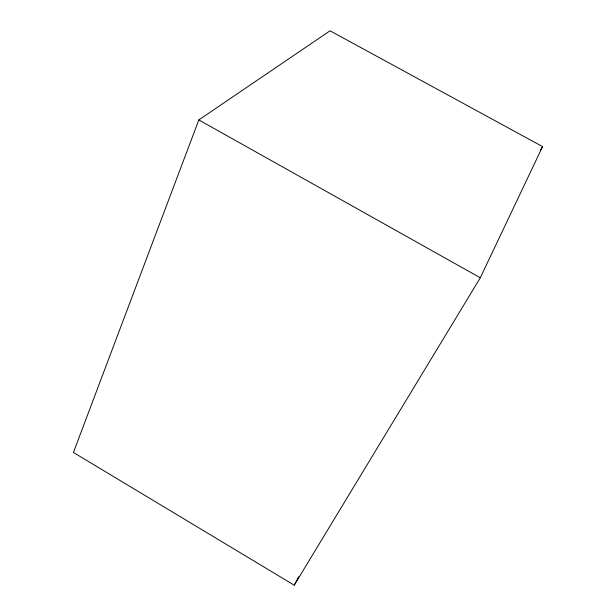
<?xml version="1.0" encoding="UTF-8"?>
<svg xmlns="http://www.w3.org/2000/svg" width="616" height="616" viewBox="0 0 616 616"><rect width="100%" height="100%" fill="white"/><g stroke="black" fill="none" stroke-linecap="round" stroke-linejoin="round"><path stroke-width="0.92" d="M198.822 119.928L73.427 452.467L294.24 585.2L480.295 277.77L542.573 146.6L330.037 30.8L198.822 119.928L480.295 277.77M294.24 585.2L298.698 576.676M540.602 149.911L542.573 146.6"/></g></svg>
